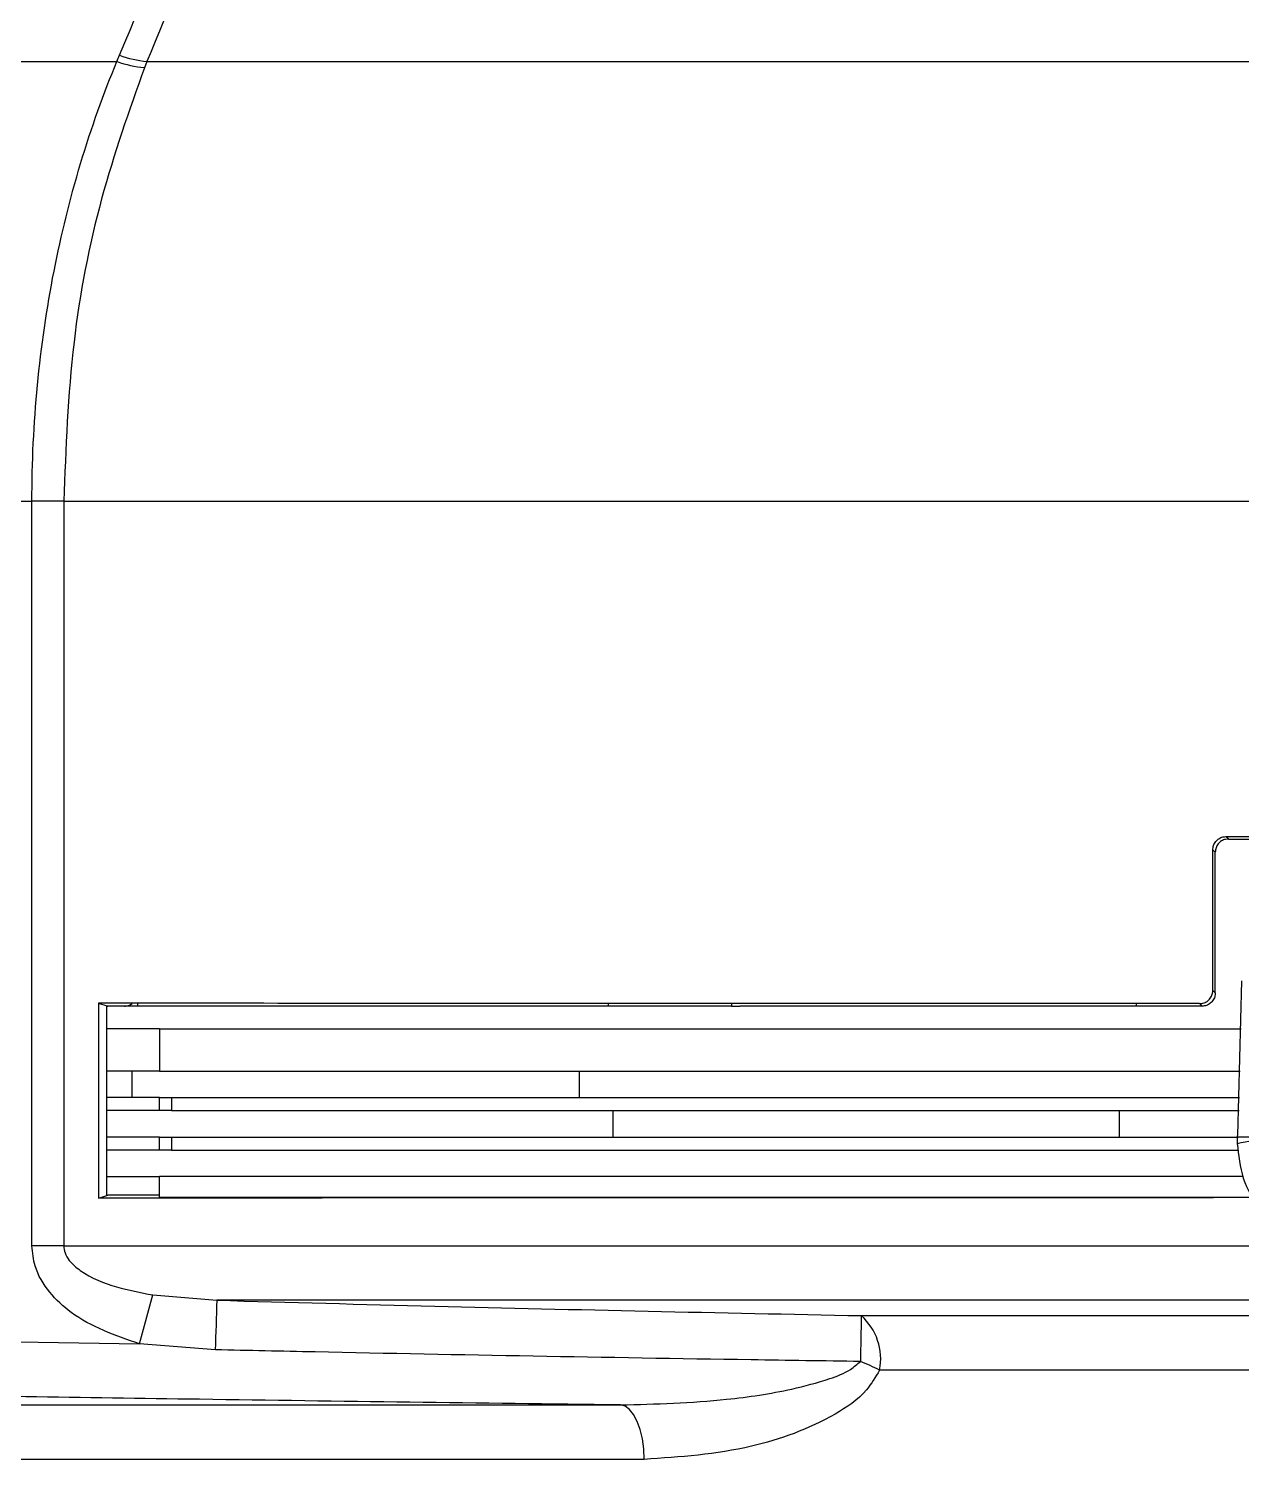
# Model space of a CAD drawing. Extents: x 17.1 to 113.1, y 3.8 to 84.5.
# Drawn here: x 52.273 to 53.652, y 13.342 to 14.969 of the extents above; entities that cross this region are included whole.
import ezdxf

# ---------------------------------------------------------------- set-up
doc = ezdxf.new("R2010")
doc.units = 0
doc.header["$MEASUREMENT"] = 0
doc.layers.add('OBJECT', color=7, linetype='CONTINUOUS')

msp = doc.modelspace()

# ---------------------------------------------------------------- linework, layer by layer
at = {"layer": 'OBJECT'}
for p, q in [((52.1356, 14.9318), (52.3738, 14.9318)), ((52.4078, 14.9318), (52.405, 14.9249)), ((52.4078, 14.9318), (56.1367, 14.9318)), ((52.0737, 14.4318), (52.2771, 14.4318)), ((52.3133, 14.4318), (52.2771, 14.4318)), ((52.2771, 13.5852), (52.2771, 14.4318)), ((52.3133, 14.4318), (56.2312, 14.4318)), ((52.3133, 14.4318), (52.3133, 13.5852)), ((53.6372, 14.0478), (53.6372, 14.0478)), ((53.6194, 13.8756), (53.6194, 14.0355)), ((53.6222, 14.0327), (53.6194, 14.0355)), ((53.6222, 14.0328), (53.6222, 14.0327)), ((53.6222, 13.8728), (53.6222, 14.0327)), ((53.6519, 13.8867), (53.6473, 13.7105)), ((53.6194, 13.8756), (53.6222, 13.8728)), ((53.6222, 13.8728), (53.6222, 13.8727)), ((52.3527, 13.8611), (52.3527, 13.6394)), ((52.3618, 13.8578), (52.3633, 13.8578)), ((52.3618, 13.8578), (52.3618, 13.6428)), ((52.3822, 13.8578), (52.3633, 13.8578)), ((52.3822, 13.8578), (52.3822, 13.8578)), ((52.3972, 13.8578), (52.3822, 13.8578)), ((52.3973, 13.8611), (52.3972, 13.8578)), ((52.9243, 13.8578), (52.3972, 13.8578)), ((52.9322, 13.8578), (52.9243, 13.8578)), ((52.9323, 13.8608), (52.9322, 13.8578)), ((53.0722, 13.8578), (52.9322, 13.8578)), ((53.0723, 13.8607), (53.0722, 13.8578)), ((53.0722, 13.8578), (53.0819, 13.8578)), ((53.5322, 13.8578), (53.0819, 13.8578)), ((53.5322, 13.8606), (53.5322, 13.8578)), ((53.5472, 13.8578), (53.5322, 13.8578)), ((53.6072, 13.8578), (53.6044, 13.8606)), ((53.6072, 13.8578), (53.6072, 13.8578)), ((52.4222, 13.8318), (52.3618, 13.8318)), ((52.4222, 13.8318), (53.6516, 13.8318)), ((52.4222, 13.8318), (52.4222, 13.7838)), ((52.4222, 13.7838), (52.3618, 13.7838)), ((52.3908, 13.7838), (52.3908, 13.7538)), ((52.4222, 13.7838), (53.6504, 13.7838)), ((52.8991, 13.7838), (52.8991, 13.7538)), ((52.4222, 13.7538), (52.3618, 13.7538)), ((52.4222, 13.7389), (52.4222, 13.7538)), ((52.4222, 13.7538), (52.4359, 13.7538)), ((52.4359, 13.7538), (52.4359, 13.7389)), ((52.4359, 13.7538), (53.6496, 13.7538)), ((52.4222, 13.7389), (52.3618, 13.7389)), ((52.4359, 13.7389), (52.4222, 13.7389)), ((52.4359, 13.7389), (53.6492, 13.7389)), ((52.9374, 13.7389), (52.9374, 13.7089)), ((53.513, 13.7389), (53.513, 13.7089)), ((52.4222, 13.7089), (52.3618, 13.7089)), ((52.4222, 13.694), (52.4222, 13.7089)), ((52.4222, 13.7089), (52.4359, 13.7089)), ((52.4359, 13.7089), (52.4359, 13.694)), ((52.4359, 13.7089), (53.6484, 13.7089)), ((53.6827, 13.7089), (53.6472, 13.7089)), ((53.6472, 13.7073), (53.6472, 13.7021)), ((52.4222, 13.694), (52.3618, 13.694)), ((52.4359, 13.694), (52.4222, 13.694)), ((52.4359, 13.694), (53.648, 13.694)), ((52.3618, 13.664), (52.4222, 13.664)), ((52.4222, 13.64), (52.4222, 13.664)), ((53.6537, 13.664), (52.4222, 13.664)), ((52.4222, 13.6428), (52.3633, 13.6428)), ((53.6662, 13.64), (52.4222, 13.64)), ((52.3133, 13.5852), (52.2771, 13.5852)), ((52.3133, 13.5852), (53.7403, 13.5852)), ((52.3993, 13.4737), (52.4144, 13.5294)), ((52.4144, 13.5294), (52.4873, 13.5233)), ((54.1827, 13.5233), (52.4873, 13.5233)), ((53.2198, 13.5058), (55.3246, 13.5058)), ((52.0737, 13.4789), (52.3993, 13.4737)), ((52.4856, 13.4669), (52.3993, 13.4737)), ((55.3038, 13.4439), (53.2406, 13.4439)), ((51.6028, 13.4043), (52.9461, 13.4043)), ((52.973, 13.3424), (51.6571, 13.3424))]:
    msp.add_line(p, q, dxfattribs=at)
at = {"layer": 'OBJECT', "flags": 128}
for points in [[(53.6344, 14.0506), (53.6352, 14.0498), (53.6372, 14.0478)], [(52.3527, 13.8611), (52.3622, 13.8581), (52.3633, 13.8578)], [(52.3527, 13.6394), (52.3578, 13.641), (52.3633, 13.6428)], [(52.973, 13.3424), (52.9725, 13.3543), (52.971, 13.3657), (52.9685, 13.3763), (52.9652, 13.3856), (52.9611, 13.3933), (52.9564, 13.3992), (52.9513, 13.4029), (52.9461, 13.4043)]]:
    msp.add_lwpolyline(points, dxfattribs=at)
at = {"layer": 'OBJECT'}
for centre, radius, start, end in [((52.4224, 15.0638), 0.1328, 249.8849, 263.6671), ((52.4178, 15.0573), 0.133, 250.6912, 264.4688), ((53.7672, 13.7073), 0.12, 178.5, 179.2499), ((53.7672, 13.7073), 0.12, 179.2499, 180), ((53.7672, 13.7021), 0.12, 180, 180.1914), ((69.364, 13.0002), 16.8849, 178.2249, 178.41632), ((65.8531, 13.2289), 12.6363, 178.74403, 178.98063), ((53.1757, 13.4565), 0.0662, 349.0223, 48.164), ((53.0633, 13.0753), 0.4091, 64.3024, 67.6558)]:
    msp.add_arc(centre, radius, start, end, dxfattribs=at)
msp.add_ellipse((53.1538, 15.7714), major_axis=(2.3412, 0), ratio=0.904333, start_param=4.924724, end_param=4.940236, dxfattribs=at)
for points, knots in [([(52.3768, 14.9391), (52.44, 15.0913), (52.5629, 15.3875), (52.6862, 15.6833), (52.7462, 15.827)], [0, 0, 0, 0, 0.514049, 1, 1, 1, 1]), ([(52.7757, 15.8199), (52.7629, 15.789), (52.691, 15.6158), (52.5683, 15.3198), (52.4585, 15.0545), (52.4078, 14.9318)], [0, 0, 0, 0, 0.104198, 0.585846, 1, 1, 1, 1]), ([(52.3738, 14.9318), (52.3738, 14.9318), (52.3747, 14.9344), (52.3758, 14.9367), (52.3768, 14.9391)], [0, 0, 0, 0, 0.000268, 1, 1, 1, 1]), ([(52.2771, 14.4318), (52.2771, 14.4318), (52.2771, 14.4759), (52.2813, 14.5642), (52.3001, 14.6937), (52.3304, 14.8161), (52.3588, 14.8966), (52.3738, 14.9318), (52.3738, 14.9318)], [0, 0, 0, 0, 0.000004, 0.252523, 0.505041, 0.752516, 0.999995, 1, 1, 1, 1]), ([(52.405, 14.9249), (52.3876, 14.876), (52.3524, 14.7766), (52.3201, 14.6094), (52.3156, 14.4924), (52.3133, 14.4318)], [0, 0, 0, 0, 0.319293, 0.647815, 1, 1, 1, 1]), ([(53.6194, 14.0355), (53.6196, 14.0372), (53.6199, 14.0405), (53.6225, 14.045), (53.6262, 14.0484), (53.6304, 14.0503), (53.6333, 14.0505), (53.6344, 14.0506)], [0, 0, 0, 0, 0.210781, 0.421491, 0.634056, 0.849646, 1, 1, 1, 1]), ([(53.6372, 14.0478), (53.6361, 14.0477), (53.6334, 14.0475), (53.6292, 14.0458), (53.6253, 14.0424), (53.6227, 14.0379), (53.6224, 14.0345), (53.6222, 14.0328)], [0, 0, 0, 0, 0.13902, 0.354777, 0.570511, 0.785205, 1, 1, 1, 1]), ([(53.6344, 14.0506), (53.7253, 14.0506), (53.9075, 14.0505), (54.2153, 14.0505), (54.5517, 14.0505), (54.7918, 14.0505), (54.91, 14.0506)], [0, 0, 0, 0, 0.215255, 0.431981, 0.720155, 1, 1, 1, 1]), ([(53.6372, 14.0478), (53.728, 14.0478), (53.9102, 14.0478), (54.2171, 14.0478), (54.5518, 14.0478), (54.7899, 14.0478), (54.9072, 14.0478)], [0, 0, 0, 0, 0.216142, 0.433859, 0.72104, 1, 1, 1, 1]), ([(53.6044, 13.8606), (53.6061, 13.8607), (53.6095, 13.8611), (53.6141, 13.8637), (53.6175, 13.8676), (53.6192, 13.8719), (53.6194, 13.8746), (53.6194, 13.8756)], [0, 0, 0, 0, 0.218408, 0.436843, 0.654255, 0.868849, 1, 1, 1, 1]), ([(53.6222, 13.8727), (53.6222, 13.8716), (53.622, 13.8689), (53.6202, 13.8646), (53.6168, 13.8608), (53.6122, 13.8582), (53.6089, 13.8579), (53.6072, 13.8578)], [0, 0, 0, 0, 0.139108, 0.354906, 0.570675, 0.785286, 1, 1, 1, 1]), ([(52.3973, 13.8611), (52.3943, 13.8611), (52.3884, 13.8611), (52.3795, 13.8611), (52.3697, 13.8611), (52.3607, 13.8611), (52.3548, 13.8611), (52.3527, 13.8611)], [0, 0, 0, 0, 0.198922, 0.397845, 0.596771, 0.859233, 1, 1, 1, 1]), ([(52.3822, 13.8578), (52.381, 13.8578), (52.3744, 13.8578), (52.3677, 13.8578), (52.3622, 13.8578)], [0, 0, 0, 0, 0.1730775, 1, 1, 1, 1]), ([(52.3822, 13.8578), (52.3838, 13.8579), (52.3869, 13.8582), (52.3897, 13.8599), (52.3912, 13.8608)], [0, 0, 0, 0, 0.500818, 1, 1, 1, 1]), ([(52.9323, 13.8608), (52.8852, 13.8608), (52.791, 13.8608), (52.6101, 13.8609), (52.4819, 13.861), (52.3973, 13.8611)], [0, 0, 0, 0, 0.25383, 0.507659, 1, 1, 1, 1]), ([(53.0723, 13.8607), (53.0604, 13.8607), (53.0368, 13.8607), (52.99, 13.8607), (52.9553, 13.8608), (52.9323, 13.8608)], [0, 0, 0, 0, 0.2514926, 0.5029859, 1, 1, 1, 1]), ([(53.5322, 13.8606), (53.493, 13.8606), (53.4145, 13.8606), (53.2602, 13.8606), (53.1472, 13.8607), (53.0723, 13.8607)], [0, 0, 0, 0, 0.251571, 0.503142, 1, 1, 1, 1]), ([(53.6044, 13.8606), (53.6019, 13.8606), (53.5919, 13.8606), (53.5678, 13.8606), (53.5463, 13.8606), (53.5322, 13.8606)], [0, 0, 0, 0, 0.104843, 0.416864, 1, 1, 1, 1]), ([(53.6072, 13.8578), (53.6047, 13.8578), (53.5947, 13.8578), (53.5747, 13.8578), (53.5572, 13.8578), (53.5472, 13.8578)], [0, 0, 0, 0, 0.125776, 0.500813, 1, 1, 1, 1]), ([(53.6472, 13.7017), (53.6486, 13.6883), (53.6513, 13.6613), (53.6721, 13.6257), (53.7018, 13.5983), (53.7267, 13.5897), (53.7388, 13.5856)], [0, 0, 0, 0, 0.253583, 0.507165, 0.760847, 1, 1, 1, 1]), ([(53.6664, 13.64), (53.5431, 13.6399), (53.2968, 13.6399), (52.9548, 13.6398), (52.6409, 13.6396), (52.4486, 13.6395), (52.3548, 13.6394), (52.3527, 13.6394)], [0, 0, 0, 0, 0.263927, 0.527122, 0.760906, 0.99469, 1, 1, 1, 1]), ([(52.3993, 13.4737), (52.3719, 13.4832), (52.3338, 13.4965), (52.2961, 13.5316), (52.2798, 13.5583), (52.2779, 13.5774), (52.2771, 13.5852)], [0, 0, 0, 0, 0.484963, 0.675899, 0.868393, 1, 1, 1, 1]), ([(52.3133, 13.5852), (52.3136, 13.5825), (52.3143, 13.5764), (52.3206, 13.5663), (52.3392, 13.5505), (52.3722, 13.5376), (52.4007, 13.5321), (52.4144, 13.5294)], [0, 0, 0, 0, 0.064307, 0.144323, 0.280227, 0.653315, 1, 1, 1, 1]), ([(52.4873, 13.5233), (52.5699, 13.521), (52.8141, 13.5142), (53.0583, 13.5092), (53.2198, 13.5058)], [0, 0, 0, 0, 0.33844, 1, 1, 1, 1]), ([(53.2188, 13.4537), (53.1774, 13.4543), (52.9708, 13.4573), (52.7264, 13.4618), (52.5234, 13.4661), (52.4856, 13.4669)], [0, 0, 0, 0, 0.169099, 0.845499, 1, 1, 1, 1]), ([(52.9461, 13.4043), (52.9863, 13.4054), (53.0514, 13.4072), (53.1313, 13.4192), (53.178, 13.4316), (53.205, 13.4417), (53.2151, 13.4505), (53.2188, 13.4537)], [0, 0, 0, 0, 0.432516, 0.699492, 0.858617, 0.949421, 1, 1, 1, 1]), ([(53.2406, 13.4439), (53.236, 13.436), (53.2234, 13.4148), (53.1735, 13.3817), (53.0878, 13.3502), (53.0139, 13.3451), (52.973, 13.3424)], [0, 0, 0, 0, 0.086849, 0.233706, 0.575453, 1, 1, 1, 1]), ([(52.9461, 13.4043), (52.7866, 13.4063), (52.4954, 13.41), (52.2043, 13.4147), (52.0727, 13.4169)], [0, 0, 0, 0, 0.547716, 1, 1, 1, 1])]:
    msp.add_open_spline(points, degree=3, knots=knots, dxfattribs=at)

doc.saveas('drawing.dxf')
